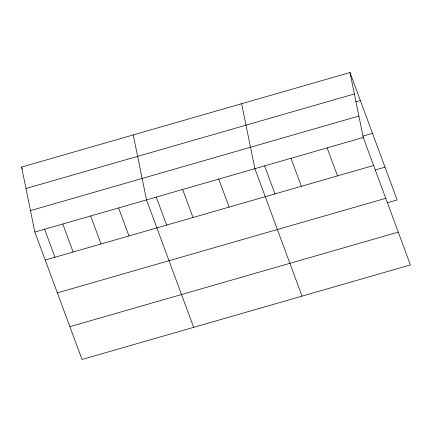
<?xml version="1.0" encoding="UTF-8"?>
<svg xmlns="http://www.w3.org/2000/svg" width="432" height="432" viewBox="0 0 432 432"><rect width="100%" height="100%" fill="white"/><g stroke="black" fill="none" stroke-linecap="round" stroke-linejoin="round"><path stroke-width="0.65" d="M349.99 72.517L363.258 137.489L410.4 264.935L82.01 359.483L34.862 232.038L21.6 167.065L349.99 72.517L397.138 199.962L387.461 202.748M25.979 188.509L354.37 93.96M355.838 101.822L360.353 100.521M30.488 210.6L358.879 116.046M362.815 136.123L372.492 133.337M34.862 232.038L363.258 137.489M45.225 260.048L373.615 165.499M375.322 169.933L384.998 167.146M57.364 292.864L385.754 198.31M69.871 326.668L398.261 232.119M327.132 147.89L337.495 175.9M291.011 158.29L301.369 186.3M264.584 165.791L275.006 193.963M302.033 296.136L254.885 168.691L241.623 103.718M218.765 179.091L229.122 207.101M182.639 189.491L193.001 217.501M156.217 196.992L166.639 225.164M193.66 327.337L146.518 199.892L133.256 134.919M118.606 207.927L128.963 235.937M90.693 215.968L101.05 243.972M62.78 224.003L73.138 252.013M21.6 167.065L22.291 168.934M44.561 229.138L54.983 257.315"/></g></svg>
